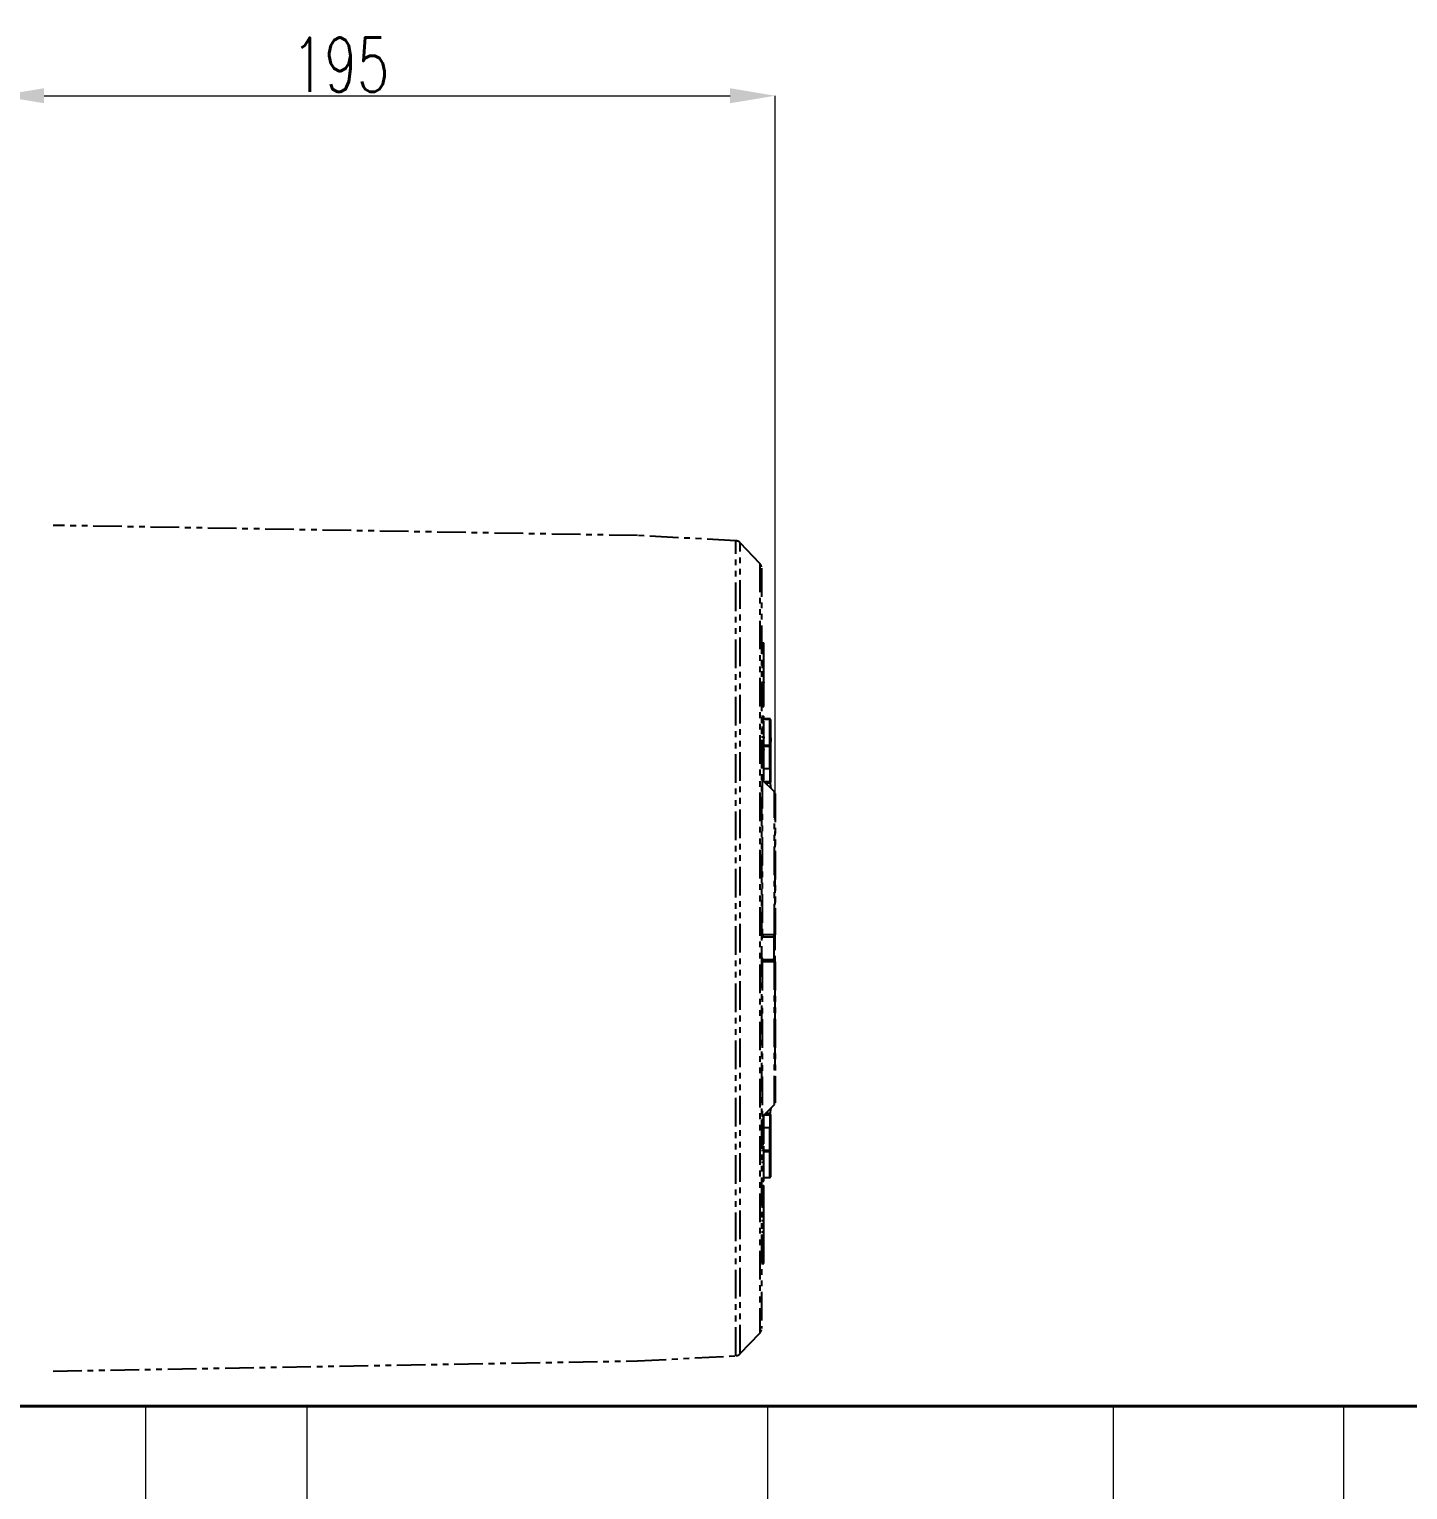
# Model space of a CAD drawing. Header units: millimetres. Extents: x 2028 to 4172, y 863 to 2379.
# Drawn here: x 3242.7 to 3548.2, y 1099.5 to 1423.3 of the extents above; entities that cross this region are included whole.
import ezdxf

# ---------------------------------------------------------------- set-up
doc = ezdxf.new("R2010")
doc.units = ezdxf.units.MM
doc.linetypes.add('PHANTOM', pattern=[12.7, 6.35, -1.27, 1.27, -1.27, 1.27, -1.27])
for name, color, linetype, lineweight in [('AM_5', 3, 'Continuous', 25), ('AM_BOR', 7, 'Continuous', 50), ('粗实线', 7, 'Continuous', 40), ('细实线', 3, 'Continuous', 13)]:
    doc.layers.add(name, color=color, linetype=linetype, lineweight=lineweight)
doc.styles.add('SLDTEXTSTYLE1', font='txt.shx', dxfattribs={"width": 0.7, "bigfont": 'gbcbig.shx'})
doc.dimstyles.new('SLDDIMSTYLE12$0', dxfattribs={"dimtxt": 12, "dimasz": 10, "dimexe": 0, "dimexo": 0.0625, "dimgap": 0.875, "dimtad": 1, "dimdec": 1, "dimlfac": 1.8, "dimrnd": 1e-09, "dimzin": 12, "dimdsep": 46, "dimtxsty": 'SLDTEXTSTYLE1', "dimcen": 0.09, "dimdle": 8.16, "dimclrd": 3, "dimclre": 3, "dimadec": 0, "dimazin": 3, "dimtfac": 1, "dimtdec": 1, "dimtofl": 0, "dimtmove": 0, "dimatfit": 3, "dimfxl": 0, "dimfrac": 2, "dimtolj": 1, "dimlwd": 5, "dimlwe": 5, "dimarcsym": 0})

# ---------------------------------------------------------------- blocks, each defined once
blk = doc.blocks.new('*D47')
at = {"layer": 'AM_5', "color": 3, "lineweight": 5, "transparency": 16777216}
blk.add_line((3236.01, 1331.08), (3236.01, 1408.56), dxfattribs=at)
at = {"layer": 'AM_5', "color": 3, "linetype": 'Continuous', "lineweight": 5, "transparency": 16777216}
for p, q in [((3246.01, 1408.56), (3398.01, 1408.56)), ((3408.01, 1253.93), (3408.01, 1408.56))]:
    blk.add_line(p, q, dxfattribs=at)
at = {"layer": 'AM_5', "color": 3, "transparency": 16777216}
for points in [[(3246.01, 1410.23), (3246.01, 1406.9), (3236.01, 1408.56)], [(3398.01, 1410.23), (3398.01, 1406.9), (3408.01, 1408.56)]]:
    blk.add_solid(points, dxfattribs=at)
at = {"layer": 'Defpoints', "color": 0, "transparency": 16777216}
for p in [(3408.01, 1408.56), (3236.01, 1331.02), (3408.01, 1253.86)]:
    blk.add_point(p, dxfattribs=at)
at = {"layer": 'AM_5', "color": 0, "transparency": 16777216, "insert": (3311.72, 1415.44), "char_height": 12, "attachment_point": 5, "style": 'SLDTEXTSTYLE1'}
blk.add_mtext('\\A1;195', dxfattribs=at)
blk = doc.blocks.new('rA3')
at = {"layer": '粗实线'}
blk.add_line((748.384, 174.26), (568.384, 174.26), dxfattribs=at)
at = {"layer": '细实线'}
for p, q in [((576.384, 174.26), (576.384, 149.26)), ((583.384, 174.26), (583.384, 149.26)), ((603.384, 174.26), (603.384, 149.26)), ((618.384, 174.26), (618.384, 149.26)), ((628.384, 174.26), (628.384, 129.26))]:
    blk.add_line(p, q, dxfattribs=at)

msp = doc.modelspace()

# ---------------------------------------------------------------- linework, layer by layer
at = {"color": 7, "linetype": 'PHANTOM', "lineweight": 25}
for p, q in [((3377.535, 1311.05), (3248.009, 1313.311)), ((3399.264, 1309.911), (3377.535, 1311.05)), ((3404.597, 1304.889), (3400.273, 1309.446)), ((3405.009, 1287.261), (3405.509, 1287.261)), ((3405.009, 1286.75), (3405.509, 1286.75)), ((3405.009, 1285.92), (3405.509, 1285.92)), ((3405.009, 1285.857), (3405.509, 1285.857)), ((3405.509, 1286.75), (3405.509, 1287.261)), ((3405.509, 1285.92), (3405.509, 1286.75)), ((3405.509, 1284.963), (3405.509, 1285.857)), ((3405.009, 1284.963), (3405.509, 1284.963)), ((3405.009, 1283.048), (3405.509, 1283.048)), ((3405.509, 1282.027), (3405.509, 1283.048)), ((3405.009, 1282.027), (3405.509, 1282.027)), ((3405.009, 1281.899), (3405.509, 1281.899)), ((3405.509, 1282.155), (3405.509, 1282.15)), ((3405.509, 1281.899), (3405.509, 1282.027)), ((3405.509, 1278.581), (3405.509, 1281.899)), ((3405.009, 1278.581), (3405.509, 1278.581)), ((3405.009, 1277.559), (3405.509, 1277.559)), ((3405.009, 1277.432), (3405.509, 1277.432)), ((3405.509, 1277.559), (3405.509, 1278.581)), ((3405.509, 1277.432), (3405.509, 1277.559)), ((3405.509, 1274.942), (3405.509, 1277.432)), ((3405.009, 1274.942), (3405.509, 1274.942)), ((3405.009, 1273.921), (3405.509, 1273.921)), ((3405.009, 1273.155), (3405.509, 1273.155)), ((3405.509, 1273.921), (3405.509, 1274.942)), ((3405.509, 1273.155), (3405.509, 1273.921)), ((3405.009, 1271.049), (3405.509, 1271.049)), ((3405.009, 1270.156), (3405.509, 1270.156)), ((3405.009, 1269.645), (3405.509, 1269.645)), ((3405.509, 1270.156), (3405.509, 1271.049)), ((3406.809, 1270.42), (3405.509, 1270.42)), ((3405.509, 1270.386), (3406.809, 1270.386)), ((3405.509, 1268.56), (3405.509, 1269.645)), ((3405.009, 1268.56), (3405.509, 1268.56)), ((3405.009, 1268.369), (3405.509, 1268.369)), ((3405.009, 1268.305), (3405.509, 1268.305)), ((3405.009, 1266.454), (3405.509, 1266.454)), ((3405.509, 1268.369), (3405.509, 1268.56)), ((3405.509, 1266.454), (3405.509, 1268.305)), ((3405.509, 1265.496), (3405.509, 1266.454)), ((3407.009, 1266.196), (3407.009, 1265.431)), ((3405.009, 1265.496), (3405.509, 1265.496)), ((3405.009, 1265.305), (3405.509, 1265.305)), ((3405.009, 1263.709), (3405.509, 1263.709)), ((3405.509, 1265.305), (3405.509, 1265.496)), ((3405.509, 1263.709), (3405.509, 1265.305)), ((3405.509, 1264.605), (3406.809, 1264.605)), ((3405.509, 1264.351), (3406.809, 1264.351)), ((3405.509, 1262.752), (3405.509, 1263.709)), ((3406.809, 1259.419), (3406.809, 1264.351)), ((3407.009, 1259.56), (3407.009, 1264.493)), ((3405.009, 1262.752), (3405.509, 1262.752)), ((3405.509, 1262.56), (3405.009, 1262.56)), ((3405.009, 1262.433), (3405.509, 1262.433)), ((3405.009, 1262.305), (3405.509, 1262.305)), ((3405.009, 1261.731), (3405.509, 1261.731)), ((3405.509, 1262.56), (3405.509, 1262.752)), ((3405.509, 1262.433), (3405.509, 1262.56)), ((3405.509, 1262.369), (3405.509, 1262.433)), ((3405.509, 1262.305), (3405.509, 1262.369)), ((3405.509, 1261.731), (3405.509, 1262.305)), ((3405.009, 1257.135), (3405.509, 1257.135)), ((3407.863, 1254.217), (3405.156, 1256.924)), ((3405.263, 1256.816), (3405.509, 1256.816)), ((3405.509, 1259.419), (3406.809, 1259.419)), ((3405.509, 1256.816), (3405.509, 1257.135)), ((3406.809, 1256.494), (3405.585, 1256.494)), ((3405.839, 1256.241), (3406.809, 1256.241)), ((3405.842, 1256.237), (3406.809, 1256.237)), ((3406.206, 1255.874), (3406.206, 1256.237)), ((3406.209, 1255.871), (3406.209, 1256.237)), ((3406.809, 1256.237), (3406.809, 1256.241)), ((3407.97, 1248.202), (3407.945, 1248.13)), ((3407.964, 1248.17), (3407.982, 1248.233)), ((3407.986, 1248.246), (3407.992, 1248.269)), ((3405.156, 1222.599), (3407.863, 1222.601)), ((3405.509, 1222.07), (3407.509, 1222.07)), ((3407.863, 1222.601), (3407.863, 1223.084)), ((3407.863, 1216.539), (3405.156, 1216.542)), ((3405.388, 1217.04), (3405.509, 1217.07)), ((3405.509, 1217.07), (3407.509, 1217.07)), ((3407.863, 1215.608), (3407.863, 1216.539)), ((3407.992, 1193.722), (3408.003, 1193.724)), ((3407.945, 1191.011), (3407.97, 1190.938)), ((3407.982, 1190.908), (3407.964, 1190.971)), ((3408.009, 1190.725), (3407.985, 1190.9)), ((3407.992, 1190.872), (3407.986, 1190.895)), ((3405.156, 1182.217), (3407.863, 1184.924)), ((3405.509, 1181.646), (3405.509, 1182.57)), ((3405.585, 1182.646), (3406.809, 1182.646)), ((3406.809, 1182.899), (3405.838, 1182.899)), ((3406.809, 1182.903), (3405.842, 1182.903)), ((3406.206, 1182.903), (3406.206, 1183.267)), ((3406.209, 1182.903), (3406.209, 1183.27)), ((3406.809, 1182.899), (3406.809, 1182.903)), ((3406.894, 1182.763), (3407.112, 1184.173)), ((3405.009, 1181.646), (3405.509, 1181.646)), ((3405.009, 1180.501), (3405.509, 1180.501)), ((3405.509, 1180.501), (3405.509, 1181.646)), ((3405.509, 1177.483), (3405.509, 1180.501)), ((3406.809, 1179.721), (3405.509, 1179.721)), ((3406.809, 1174.789), (3406.809, 1179.721)), ((3407.009, 1174.647), (3407.009, 1179.58)), ((3405.509, 1177.483), (3405.009, 1177.483)), ((3405.009, 1176.194), (3405.509, 1176.194)), ((3405.009, 1175.669), (3405.509, 1175.669)), ((3405.509, 1174.822), (3405.509, 1175.669)), ((3405.009, 1174.822), (3405.509, 1174.822)), ((3405.509, 1172.147), (3405.509, 1174.822)), ((3405.509, 1174.789), (3406.809, 1174.789)), ((3405.509, 1174.535), (3406.809, 1174.535)), ((3407.009, 1171.509), (3407.009, 1174.647)), ((3405.009, 1172.147), (3405.509, 1172.147)), ((3407.009, 1168.92), (3407.009, 1171.509)), ((3405.009, 1167.962), (3405.509, 1167.962)), ((3405.009, 1167.002), (3405.509, 1167.002)), ((3405.009, 1165.859), (3405.509, 1165.859)), ((3405.509, 1168.754), (3406.809, 1168.754)), ((3405.509, 1168.72), (3406.809, 1168.72)), ((3405.509, 1163.398), (3405.509, 1165.859)), ((3405.009, 1163.398), (3405.509, 1163.398)), ((3405.509, 1162.253), (3405.509, 1163.398)), ((3405.009, 1162.253), (3405.509, 1162.253)), ((3405.009, 1159.235), (3405.509, 1159.235)), ((3405.509, 1159.235), (3405.509, 1162.253)), ((3405.009, 1157.956), (3405.509, 1157.956)), ((3405.009, 1156.712), (3405.509, 1156.712)), ((3405.009, 1153.303), (3405.509, 1153.303)), ((3405.509, 1149.691), (3405.509, 1153.303)), ((3405.009, 1149.691), (3405.509, 1149.691)), ((3400.273, 1129.695), (3404.597, 1134.251)), ((3248.009, 1125.83), (3377.535, 1128.091)), ((3377.535, 1128.091), (3399.264, 1129.23))]:
    msp.add_line(p, q, dxfattribs=at)
at = {"color": 7, "linetype": 'PHANTOM', "lineweight": 25, "flags": 128}
for points in [[(3399.264, 1129.23), (3399.264, 1129.238), (3399.264, 1129.49), (3399.264, 1130.092), (3399.264, 1131.041), (3399.264, 1132.332), (3399.264, 1133.963), (3399.264, 1135.925), (3399.264, 1138.211), (3399.264, 1140.814), (3399.264, 1143.721), (3399.264, 1146.923), (3399.264, 1150.406), (3399.264, 1154.158), (3399.264, 1158.163), (3399.264, 1162.406), (3399.264, 1166.871), (3399.264, 1171.541), (3399.264, 1176.396), (3399.264, 1181.419), (3399.264, 1186.59), (3399.264, 1191.889), (3399.264, 1197.296), (3399.264, 1202.788), (3399.264, 1208.346), (3399.264, 1213.947), (3399.264, 1219.57), (3399.264, 1225.193), (3399.264, 1230.795), (3399.264, 1236.352), (3399.264, 1241.845), (3399.264, 1247.251), (3399.264, 1252.55), (3399.264, 1257.721), (3399.264, 1262.744), (3399.264, 1267.6), (3399.264, 1272.269), (3399.264, 1276.735), (3399.264, 1280.978), (3399.264, 1284.983), (3399.264, 1288.735), (3399.264, 1292.218), (3399.264, 1295.42), (3399.264, 1298.327), (3399.264, 1300.929), (3399.264, 1303.216), (3399.264, 1305.178), (3399.264, 1306.808), (3399.264, 1308.1), (3399.264, 1309.049), (3399.264, 1309.65), (3399.264, 1309.903), (3399.264, 1309.911)], [(3400.273, 1129.695), (3400.273, 1129.707), (3400.273, 1129.979), (3400.273, 1130.612), (3400.273, 1131.603), (3400.273, 1132.949), (3400.273, 1134.643), (3400.273, 1136.679), (3400.274, 1139.048), (3400.274, 1141.742), (3400.274, 1144.749), (3400.274, 1148.057), (3400.274, 1151.654), (3400.274, 1155.523), (3400.274, 1159.651), (3400.274, 1164.019), (3400.274, 1168.611), (3400.274, 1173.409), (3400.274, 1178.392), (3400.274, 1183.541), (3400.274, 1188.835), (3400.274, 1194.253), (3400.274, 1199.772), (3400.274, 1205.372), (3400.274, 1211.028), (3400.274, 1216.719), (3400.274, 1222.422), (3400.274, 1228.112), (3400.274, 1233.769), (3400.274, 1239.368), (3400.274, 1244.888), (3400.274, 1250.306), (3400.274, 1255.6), (3400.274, 1260.749), (3400.274, 1265.732), (3400.274, 1270.529), (3400.274, 1275.121), (3400.274, 1279.49), (3400.274, 1283.617), (3400.274, 1287.487), (3400.274, 1291.083), (3400.274, 1294.392), (3400.274, 1297.399), (3400.274, 1300.092), (3400.273, 1302.462), (3400.273, 1304.498), (3400.273, 1306.192), (3400.273, 1307.537), (3400.273, 1308.529), (3400.273, 1309.162), (3400.273, 1309.434), (3400.273, 1309.446)], [(3404.597, 1304.889), (3404.597, 1304.882), (3404.597, 1304.628), (3404.597, 1304.017), (3404.597, 1303.05), (3404.597, 1301.731), (3404.597, 1300.067), (3404.597, 1298.063), (3404.597, 1295.73), (3404.597, 1293.076), (3404.597, 1290.112), (3404.597, 1286.851), (3404.597, 1283.307), (3404.597, 1279.495), (3404.597, 1275.431), (3404.597, 1271.131), (3404.598, 1266.615), (3404.598, 1261.9), (3404.598, 1257.007), (3404.598, 1251.957), (3404.598, 1246.77), (3404.598, 1241.469), (3404.598, 1236.075), (3404.598, 1230.612), (3404.598, 1225.103), (3404.598, 1219.57), (3404.598, 1214.038), (3404.598, 1208.528), (3404.598, 1203.065), (3404.598, 1197.672), (3404.598, 1192.371), (3404.598, 1187.184), (3404.598, 1182.134), (3404.598, 1177.241), (3404.598, 1172.526), (3404.597, 1168.009), (3404.597, 1163.71), (3404.597, 1159.645), (3404.597, 1155.833), (3404.597, 1152.289), (3404.597, 1149.029), (3404.597, 1146.065), (3404.597, 1143.411), (3404.597, 1141.077), (3404.597, 1139.074), (3404.597, 1137.41), (3404.597, 1136.091), (3404.597, 1135.124), (3404.597, 1134.513), (3404.597, 1134.259), (3404.597, 1134.251)], [(3406.809, 1270.386), (3406.809, 1270.403), (3406.809, 1270.414), (3406.809, 1270.42), (3406.809, 1270.42)], [(3406.809, 1264.605), (3406.809, 1265.443), (3406.809, 1266.251), (3406.809, 1267.029), (3406.809, 1267.773), (3406.809, 1268.482), (3406.809, 1269.155), (3406.809, 1269.79), (3406.809, 1270.386)], [(3406.809, 1264.605), (3406.848, 1264.603), (3406.885, 1264.596), (3406.92, 1264.586), (3406.95, 1264.572), (3406.975, 1264.555), (3406.994, 1264.536), (3407.005, 1264.515), (3407.009, 1264.493)], [(3406.809, 1264.351), (3406.809, 1264.378), (3406.809, 1264.407), (3406.809, 1264.44), (3406.809, 1264.474), (3406.809, 1264.508), (3406.809, 1264.542), (3406.809, 1264.575), (3406.809, 1264.605)], [(3405.156, 1256.924), (3405.156, 1256.843), (3405.156, 1256.4), (3405.156, 1255.577), (3405.156, 1254.382), (3405.156, 1252.827), (3405.156, 1250.928), (3405.156, 1248.706), (3405.156, 1246.183), (3405.156, 1243.385), (3405.156, 1240.34), (3405.156, 1237.081), (3405.156, 1233.641), (3405.156, 1230.056), (3405.156, 1226.363), (3405.156, 1222.599)], [(3406.809, 1259.419), (3406.809, 1259.121), (3406.809, 1258.791), (3406.809, 1258.436), (3406.809, 1258.06), (3406.809, 1257.672), (3406.809, 1257.277), (3406.809, 1256.882), (3406.809, 1256.494)], [(3406.809, 1256.299), (3406.809, 1256.319), (3406.809, 1256.341), (3406.809, 1256.365), (3406.809, 1256.39), (3406.809, 1256.416), (3406.809, 1256.442), (3406.809, 1256.468), (3406.809, 1256.494)], [(3406.809, 1256.241), (3406.809, 1256.242), (3406.809, 1256.245), (3406.809, 1256.25), (3406.809, 1256.257), (3406.809, 1256.265), (3406.809, 1256.275), (3406.809, 1256.286), (3406.809, 1256.299)], [(3407.113, 1254.967), (3406.973, 1256.107), (3406.946, 1256.291)], [(3407.863, 1223.084), (3407.863, 1226.066), (3407.863, 1229.465), (3407.863, 1232.763), (3407.863, 1235.926), (3407.863, 1238.922), (3407.863, 1241.722), (3407.863, 1244.295), (3407.863, 1246.617), (3407.863, 1248.662), (3407.863, 1250.411), (3407.863, 1251.846), (3407.863, 1252.952), (3407.863, 1253.717), (3407.863, 1254.134), (3407.863, 1254.217)], [(3407.72, 1222.117), (3407.72, 1219.57), (3407.72, 1217.023)], [(3405.156, 1216.542), (3405.156, 1212.778), (3405.156, 1209.084), (3405.156, 1205.499), (3405.156, 1202.059), (3405.156, 1198.801), (3405.156, 1195.756), (3405.156, 1192.958), (3405.156, 1190.435), (3405.156, 1188.212), (3405.156, 1186.314), (3405.156, 1184.759), (3405.156, 1183.564), (3405.156, 1182.741), (3405.156, 1182.298), (3405.156, 1182.217)], [(3407.863, 1184.924), (3407.863, 1185.006), (3407.863, 1185.424), (3407.863, 1186.189), (3407.863, 1187.295), (3407.863, 1188.729), (3407.863, 1190.478), (3407.863, 1192.524), (3407.863, 1194.846), (3407.863, 1197.419), (3407.863, 1200.218), (3407.863, 1203.215), (3407.863, 1206.378), (3407.863, 1209.676), (3407.863, 1213.075), (3407.863, 1215.608)], [(3406.809, 1182.841), (3406.809, 1182.853), (3406.809, 1182.865), (3406.809, 1182.875), (3406.809, 1182.883), (3406.809, 1182.89), (3406.809, 1182.895), (3406.809, 1182.898), (3406.809, 1182.899)], [(3406.809, 1182.646), (3406.809, 1182.672), (3406.809, 1182.698), (3406.809, 1182.724), (3406.809, 1182.75), (3406.809, 1182.775), (3406.809, 1182.799), (3406.809, 1182.821), (3406.809, 1182.841)], [(3406.809, 1182.646), (3406.809, 1182.258), (3406.809, 1181.863), (3406.809, 1181.468), (3406.809, 1181.079), (3406.809, 1180.704), (3406.809, 1180.348), (3406.809, 1180.019), (3406.809, 1179.721)], [(3406.809, 1174.535), (3406.809, 1174.565), (3406.809, 1174.598), (3406.809, 1174.632), (3406.809, 1174.666), (3406.809, 1174.7), (3406.809, 1174.732), (3406.809, 1174.762), (3406.809, 1174.789)], [(3406.809, 1174.535), (3406.848, 1174.537), (3406.885, 1174.544), (3406.92, 1174.554), (3406.95, 1174.568), (3406.975, 1174.585), (3406.994, 1174.604), (3407.005, 1174.625), (3407.009, 1174.647)], [(3406.809, 1168.754), (3406.809, 1169.35), (3406.809, 1169.985), (3406.809, 1170.658), (3406.809, 1171.367), (3406.809, 1172.111), (3406.809, 1172.889), (3406.809, 1173.697), (3406.809, 1174.535)], [(3406.809, 1168.778), (3406.809, 1168.756), (3406.809, 1168.739), (3406.809, 1168.727), (3406.809, 1168.72), (3406.809, 1168.72)], [(3406.809, 1168.72), (3406.809, 1168.72), (3406.809, 1168.726), (3406.809, 1168.737), (3406.809, 1168.754)]]:
    msp.add_lwpolyline(points, dxfattribs=at)
at = {"color": 7, "linetype": 'PHANTOM', "lineweight": 25}
for centre, radius, start, end in [((3406.825, 1270.201), 0.185, 5.85572, 94.84996), ((3406.834, 1264.528), 0.179, 261.95044, 348.57855), ((3406.834, 1259.596), 0.179, 261.95044, 348.57855), ((3406.855, 1256.267), 0.232, 48.45882, 101.56135), ((3406.809, 1256.441), 0.2, 269.98753, 359.98753), ((3406.809, 1256.437), 0.2, 270, 360), ((3405.509, 1221.57), 0.5, 89.99997, 180), ((3407.509, 1222.57), 0.5, 270, 360), ((3407.881, 1222.325), 0.277, 62.37638, 93.77215), ((3405.509, 1217.57), 0.5, 180, 270.00004), ((3407.509, 1216.57), 0.5, 360, 90), ((3407.881, 1216.815), 0.277, 266.22785, 297.62362), ((3406.809, 1182.703), 0.2, 360, 90), ((3406.809, 1182.699), 0.2, 0.01246, 90.01247), ((3406.855, 1182.873), 0.232, 258.43864, 311.54119), ((3406.834, 1179.544), 0.179, 11.42145, 98.04956), ((3406.834, 1174.612), 0.179, 11.42145, 98.04956), ((3406.825, 1168.938), 0.185, 265.15004, 354.14429)]:
    msp.add_arc(centre, radius, start, end, dxfattribs=at)
for points, knots in [([(3400.28, 1309.417), (3400.242, 1309.463), (3400.099, 1309.638), (3399.753, 1309.836), (3399.432, 1309.879), (3399.276, 1309.9)], [0, 0, 0, 0, 0.1560443, 0.589322, 1, 1, 1, 1]), ([(3404.98, 1304.135), (3404.946, 1304.275), (3404.884, 1304.528), (3404.717, 1304.726), (3404.642, 1304.815)], [0, 0, 0, 0, 0.5529909, 1, 1, 1, 1]), ([(3405.009, 1303.85), (3405.009, 1303.792), (3405.009, 1303.677), (3405.009, 1302.32), (3405.009, 1300.109), (3405.009, 1296.986), (3405.009, 1293.007), (3405.009, 1288.211), (3405.009, 1282.653), (3405.009, 1276.394), (3405.009, 1269.504), (3405.009, 1262.059), (3405.009, 1254.142), (3405.009, 1245.841), (3405.01, 1237.248), (3405.01, 1228.458), (3405.01, 1222.533), (3405.01, 1219.57)], [0, 0, 0, 0, 0.0663505, 0.1330398, 0.199729, 0.2664183, 0.3331075, 0.3997968, 0.466486, 0.5331753, 0.5998645, 0.6665538, 0.733243, 0.7999323, 0.8666215, 0.9333108, 1, 1, 1, 1]), ([(3405.509, 1283.048), (3405.509, 1283.31), (3405.509, 1283.766), (3405.509, 1284.317), (3405.509, 1284.635), (3405.509, 1284.776), (3405.509, 1284.847), (3405.509, 1284.907), (3405.509, 1284.944), (3405.509, 1284.963)], [0, 0, 0, 0, 0.4018451, 0.700925, 0.8501447, 0.9000038, 0.92545, 0.9625731, 1, 1, 1, 1]), ([(3405.509, 1278.453), (3405.509, 1278.909), (3405.509, 1279.746), (3405.509, 1280.568), (3405.509, 1280.942)], [0, 0, 0, 0, 0.5444227, 1, 1, 1, 1]), ([(3405.509, 1278.581), (3405.509, 1278.562), (3405.509, 1278.527), (3405.509, 1278.469), (3405.509, 1278.411), (3405.509, 1278.382), (3405.509, 1278.384), (3405.509, 1278.385)], [0, 0, 0, 0, 0.1133857, 0.2261004, 0.4521085, 0.9035522, 1, 1, 1, 1]), ([(3405.509, 1269.645), (3405.509, 1269.66), (3405.509, 1269.748), (3405.509, 1269.835), (3405.509, 1269.906)], [0, 0, 0, 0, 0.1741084, 1, 1, 1, 1]), ([(3406.994, 1270.274), (3406.992, 1270.285), (3406.988, 1270.305), (3406.973, 1270.335), (3406.953, 1270.361), (3406.928, 1270.382), (3406.899, 1270.4), (3406.869, 1270.412), (3406.838, 1270.419), (3406.819, 1270.42), (3406.809, 1270.42)], [0, 0, 0, 0, 0.1371732, 0.2714331, 0.4024836, 0.5300389, 0.6538238, 0.7735757, 0.8890458, 1, 1, 1, 1]), ([(3405.509, 1266.454), (3405.509, 1266.429), (3405.509, 1266.392), (3405.509, 1266.341), (3405.509, 1266.296), (3405.509, 1266.246), (3405.509, 1266.169), (3405.509, 1266.116), (3405.509, 1266.127), (3405.509, 1266.135)], [0, 0, 0, 0, 0.0628935, 0.0931861, 0.1255191, 0.1834586, 0.2508615, 0.5002621, 1, 1, 1, 1]), ([(3405.509, 1263.709), (3405.509, 1263.694), (3405.509, 1263.667), (3405.509, 1263.628), (3405.509, 1263.595), (3405.509, 1263.539), (3405.509, 1263.479), (3405.509, 1263.446), (3405.509, 1263.451), (3405.509, 1263.453)], [0, 0, 0, 0, 0.0518131, 0.0882956, 0.1299462, 0.1775457, 0.3534829, 0.7059159, 1, 1, 1, 1]), ([(3405.509, 1257.135), (3405.509, 1257.654), (3405.509, 1258.683), (3405.509, 1260.227), (3405.509, 1261.226), (3405.509, 1261.731)], [0, 0, 0, 0, 0.3347977, 0.6633059, 1, 1, 1, 1]), ([(3407.009, 1256.441), (3407.009, 1256.713), (3407.009, 1257.267), (3407.009, 1258.12), (3407.009, 1258.921), (3407.009, 1259.35), (3407.009, 1259.56)], [0, 0, 0, 0, 0.245589, 0.5, 0.754411, 1, 1, 1, 1]), ([(3408.009, 1253.863), (3408.009, 1253.819), (3408.009, 1253.728), (3408.009, 1252.986), (3408.009, 1251.55), (3408.009, 1249.004), (3408.009, 1245.46), (3408.009, 1241.735), (3408.009, 1238.196), (3408.009, 1234.423), (3408.009, 1230.512), (3408.009, 1226.56), (3408.009, 1223.888), (3408.009, 1222.57)], [0, 0, 0, 0, 0.0782769, 0.15871, 0.2411685, 0.3693291, 0.4998887, 0.586965, 0.6733385, 0.7588314, 0.8412717, 0.9217141, 1, 1, 1, 1]), ([(3408.009, 1248.415), (3408.009, 1248.547), (3408.009, 1248.812), (3408.009, 1249.173), (3408.009, 1249.509), (3408.009, 1249.817), (3408.009, 1250.096), (3408.009, 1250.346), (3408.009, 1250.497), (3408.009, 1250.6), (3408.009, 1250.716), (3408.009, 1250.87), (3408.009, 1251.011), (3408.009, 1251.217), (3408.009, 1251.256), (3408.009, 1251.288)], [0, 0, 0, 0, 0.0714438, 0.1428837, 0.2143199, 0.285763, 0.3572067, 0.4286378, 0.5000556, 0.5040645, 0.5360484, 0.6252562, 0.6932376, 0.7500931, 1, 1, 1, 1]), ([(3407.94, 1248.126), (3407.957, 1248.164), (3407.998, 1248.255), (3408.005, 1248.356), (3408.009, 1248.415)], [0, 0, 0, 0, 0.4097539, 1, 1, 1, 1]), ([(3408.009, 1248.415), (3408.009, 1248.367), (3408.009, 1248.317), (3407.993, 1248.269), (3407.992, 1248.267)], [0, 0, 0, 0, 0.946273, 1, 1, 1, 1]), ([(3405.139, 1222.157), (3405.161, 1222.142), (3405.219, 1222.103), (3405.323, 1222.101), (3405.388, 1222.1)], [0, 0, 0, 0, 0.3808157, 1, 1, 1, 1]), ([(3405.509, 1222.07), (3405.469, 1222.076), (3405.389, 1222.086), (3405.294, 1222.164), (3405.227, 1222.264), (3405.187, 1222.355), (3405.164, 1222.451), (3405.155, 1222.536), (3405.156, 1222.578), (3405.156, 1222.599)], [0, 0, 0, 0, 0.2865456, 0.5610687, 0.6891901, 0.8054766, 0.906505, 0.9531764, 1, 1, 1, 1]), ([(3407.509, 1222.07), (3407.556, 1222.078), (3407.629, 1222.089), (3407.713, 1222.157), (3407.772, 1222.228), (3407.816, 1222.312), (3407.857, 1222.436), (3407.861, 1222.536), (3407.863, 1222.601)], [0, 0, 0, 0, 0.238585, 0.3787456, 0.4999975, 0.6362115, 0.761415, 1, 1, 1, 1]), ([(3405.01, 1219.57), (3405.01, 1216.608), (3405.01, 1210.682), (3405.01, 1201.893), (3405.009, 1193.3), (3405.009, 1184.999), (3405.009, 1177.082), (3405.009, 1169.637), (3405.009, 1162.747), (3405.009, 1156.488), (3405.009, 1150.93), (3405.009, 1146.134), (3405.009, 1142.155), (3405.009, 1139.032), (3405.009, 1136.821), (3405.009, 1135.464), (3405.009, 1135.348), (3405.009, 1135.29)], [0, 0, 0, 0, 0.066684, 0.133368, 0.200052, 0.266736, 0.33342, 0.400104, 0.466788, 0.533472, 0.600156, 0.66684, 0.7335241, 0.8002081, 0.8668921, 0.9335761, 1, 1, 1, 1]), ([(3405.388, 1217.04), (3405.324, 1217.039), (3405.219, 1217.038), (3405.161, 1216.998), (3405.139, 1216.983)], [0, 0, 0, 0, 0.6187385, 1, 1, 1, 1]), ([(3405.156, 1216.542), (3405.156, 1216.563), (3405.155, 1216.605), (3405.164, 1216.69), (3405.187, 1216.786), (3405.227, 1216.877), (3405.294, 1216.978), (3405.35, 1217.015), (3405.388, 1217.04)], [0, 0, 0, 0, 0.06574553, 0.13122986, 0.27289447, 0.43590199, 0.61544419, 1, 1, 1, 1]), ([(3407.863, 1216.539), (3407.861, 1216.605), (3407.857, 1216.705), (3407.816, 1216.829), (3407.772, 1216.912), (3407.713, 1216.983), (3407.629, 1217.052), (3407.556, 1217.063), (3407.509, 1217.07)], [0, 0, 0, 0, 0.2385849, 0.3638389, 0.5000025, 0.6213043, 0.7614151, 1, 1, 1, 1]), ([(3408.009, 1216.57), (3408.009, 1215.209), (3408.009, 1212.485), (3408.009, 1208.513), (3408.009, 1204.697), (3408.009, 1201.096), (3408.009, 1197.76), (3408.009, 1194.737), (3408.009, 1192.071), (3408.009, 1189.8), (3408.009, 1187.959), (3408.009, 1186.564), (3408.009, 1185.675), (3408.009, 1185.263), (3408.009, 1185.32), (3408.009, 1185.335)], [0, 0, 0, 0, 0.0808771, 0.1617542, 0.24263131, 0.32350841, 0.40438551, 0.48526261, 0.56613971, 0.64701681, 0.72789392, 0.80877102, 0.88964812, 0.97052522, 1, 1, 1, 1]), ([(3407.986, 1190.89), (3407.989, 1190.882), (3408.008, 1190.829), (3408.009, 1190.773), (3408.009, 1190.725)], [0, 0, 0, 0, 0.1486571, 1, 1, 1, 1]), ([(3408.009, 1187.907), (3408.009, 1187.901), (3408.009, 1187.886), (3408.009, 1188.372), (3408.009, 1189.27), (3408.009, 1190.24), (3408.009, 1190.725)], [0, 0, 0, 0, 0.1673104, 0.4448736, 0.7224368, 1, 1, 1, 1]), ([(3407.009, 1179.58), (3407.009, 1179.79), (3407.009, 1180.219), (3407.009, 1181.02), (3407.009, 1181.872), (3407.009, 1182.427), (3407.009, 1182.699)], [0, 0, 0, 0, 0.245589, 0.5, 0.754411, 1, 1, 1, 1]), ([(3405.509, 1176.194), (3405.509, 1176.281), (3405.509, 1176.456), (3405.509, 1176.758), (3405.509, 1177.154), (3405.509, 1177.351), (3405.509, 1177.483)], [0, 0, 0, 0, 0.1250401, 0.2502359, 0.4998742, 1, 1, 1, 1]), ([(3405.509, 1167.962), (3405.509, 1167.997), (3405.509, 1168.066), (3405.509, 1168.697), (3405.509, 1169.529), (3405.509, 1170.318), (3405.509, 1171.211), (3405.509, 1171.835), (3405.509, 1172.147)], [0, 0, 0, 0, 0.25015941, 0.49958066, 0.62466902, 0.74973011, 0.87480959, 1, 1, 1, 1]), ([(3405.509, 1165.859), (3405.509, 1165.954), (3405.509, 1166.074), (3405.509, 1166.35), (3405.509, 1166.594), (3405.509, 1166.838), (3405.509, 1167.002)], [0, 0, 0, 0, 0.5004596, 0.6283614, 0.7507034, 1, 1, 1, 1]), ([(3405.509, 1157.956), (3405.509, 1158.043), (3405.509, 1158.215), (3405.509, 1158.515), (3405.509, 1158.908), (3405.509, 1159.104), (3405.509, 1159.235)], [0, 0, 0, 0, 0.125077, 0.2502224, 0.4998872, 1, 1, 1, 1]), ([(3405.509, 1156.54), (3405.509, 1156.701), (3405.509, 1156.942), (3405.509, 1157.446), (3405.509, 1157.786), (3405.509, 1157.956)], [0, 0, 0, 0, 0.5005372, 0.7503463, 1, 1, 1, 1]), ([(3405.509, 1153.303), (3405.509, 1153.707), (3405.509, 1154.513), (3405.509, 1155.503), (3405.509, 1156.156), (3405.509, 1156.504), (3405.509, 1156.65), (3405.509, 1156.706), (3405.509, 1156.71), (3405.509, 1156.712)], [0, 0, 0, 0, 0.2503213, 0.4998014, 0.6247836, 0.7496745, 0.8746984, 0.9373467, 1, 1, 1, 1]), ([(3404.694, 1134.379), (3404.728, 1134.421), (3404.823, 1134.535), (3404.911, 1134.741), (3404.966, 1134.903), (3404.978, 1134.98), (3404.978, 1134.984)], [0, 0, 0, 0, 0.2393477, 0.6547521, 0.9846919, 1, 1, 1, 1]), ([(3399.268, 1129.254), (3399.349, 1129.253), (3399.594, 1129.249), (3399.942, 1129.419), (3400.208, 1129.604), (3400.301, 1129.731), (3400.316, 1129.752)], [0, 0, 0, 0, 0.2019411, 0.6071505, 0.9370498, 1, 1, 1, 1])]:
    msp.add_open_spline(points, degree=3, knots=knots, dxfattribs=at)
for points in [[(3407.009, 1264.493), (3407.009, 1265.585), (3407.009, 1267.769), (3407.009, 1269.403), (3407.009, 1270.22)], [(3408.009, 1193.725), (3408.009, 1194.49), (3408.009, 1196.02), (3408.009, 1198.747), (3408.009, 1201.741), (3408.009, 1204.996), (3408.009, 1208.455), (3408.009, 1212.071), (3408.009, 1215.794), (3408.009, 1219.57), (3408.009, 1223.347), (3408.009, 1227.069), (3408.009, 1230.686), (3408.009, 1234.145), (3408.009, 1237.399), (3408.009, 1240.394), (3408.009, 1243.12), (3408.009, 1244.65), (3408.009, 1245.415)]]:
    msp.add_open_spline(points, degree=3, dxfattribs=at)

# ---------------------------------------------------------------- block references
at = {"layer": 'AM_BOR', "xscale": 5.104687500000001, "yscale": 5.104687500000001, "zscale": 5.104687500000001}
msp.add_blockref('rA3', (326.221, 228.534), dxfattribs=at)

# ---------------------------------------------------------------- dimensions: what is measured, and where the dimension line sits
at = {"layer": 'AM_5'}
dim = msp.add_linear_dim(base=(3408.009, 1408.563), p1=(3236.009, 1331.015), p2=(3408.009, 1253.863), text='195', dimstyle='SLDDIMSTYLE12$0', override={"dimlfac": 1}, dxfattribs=at)
dim.commit()
dim.dimension.update_dxf_attribs({"geometry": '*D47', "text_midpoint": (3311.721, 1408.563), "dimtype": 160})

doc.saveas('drawing.dxf')
